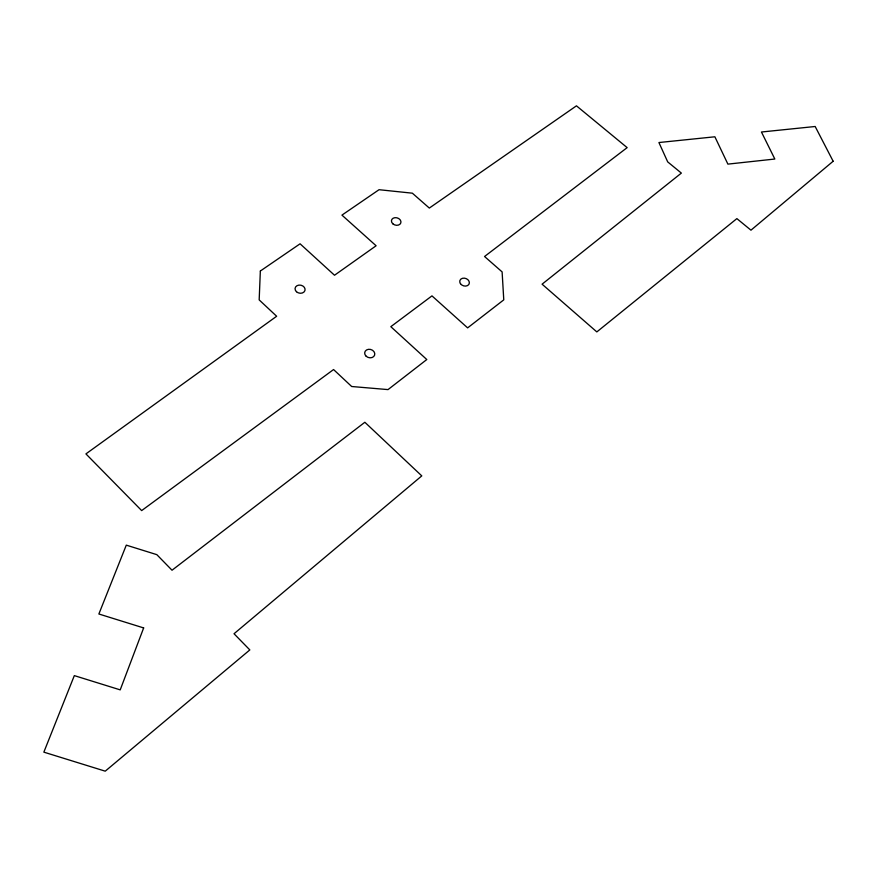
<?xml version="1.0" encoding="UTF-8"?>
<svg xmlns="http://www.w3.org/2000/svg" width="877" height="877" viewBox="0 0 877 877"><rect width="100%" height="100%" fill="white"/><g stroke="black" fill="none" stroke-linecap="round" stroke-linejoin="round"><path stroke-width="1.32" d="M260.348 271.015L259.175 299.901L276.65 316.257L85.924 453.891L141.657 510.589L333.567 369.546L351.677 386.505L388.029 389.596L426.803 359.537L390.824 326.672L431.966 295.878L467.627 327.877L503.771 299.857L502.115 271.903L484.553 256.501L627.154 147.632L576.452 105.832L429.324 208.068L412.354 193.181L379.039 189.706L341.942 215.117L376.112 245.768L334.51 275.246L300.077 243.806L260.348 271.015M143.653 627.921L120.215 689.87L74.326 675.619L43.85 752.148L105.24 771.168L249.824 649.923L234.027 633.742L421.782 475.882L364.854 422.265L172.024 570.225L156.819 554.648L126.288 545.143L98.871 613.999L143.653 627.921M833.15 161.247L750.964 230.18L736.877 218.614L596.831 331.912L542.085 284.181L681.363 173.098L667.693 161.883L658.923 142.534L714.876 136.79L727.888 164.12L774.829 159.033L761.444 132.01L815.172 126.496L833.15 161.247M366.169 356.248A5.141 4.199 16.2 0 0 374.632 355.075A5.141 4.199 16.2 0 0 368.395 349.331A5.141 4.199 16.2 0 0 366.169 356.248M460.469 283.699A4.922 3.859 19.3 0 0 468.811 284.488A4.922 3.859 19.3 0 0 464.372 278.152A4.922 3.859 19.3 0 0 460.469 283.699M392.874 223.832A4.845 3.738 16.1 0 0 400.822 222.922A4.845 3.738 16.1 0 0 394.902 217.682A4.845 3.738 16.1 0 0 392.874 223.832M296.459 291.723A5.065 4.045 12.6 0 0 304.9 290.671A5.065 4.045 12.6 0 0 298.86 285.113A5.065 4.045 12.6 0 0 296.459 291.723"/></g></svg>
